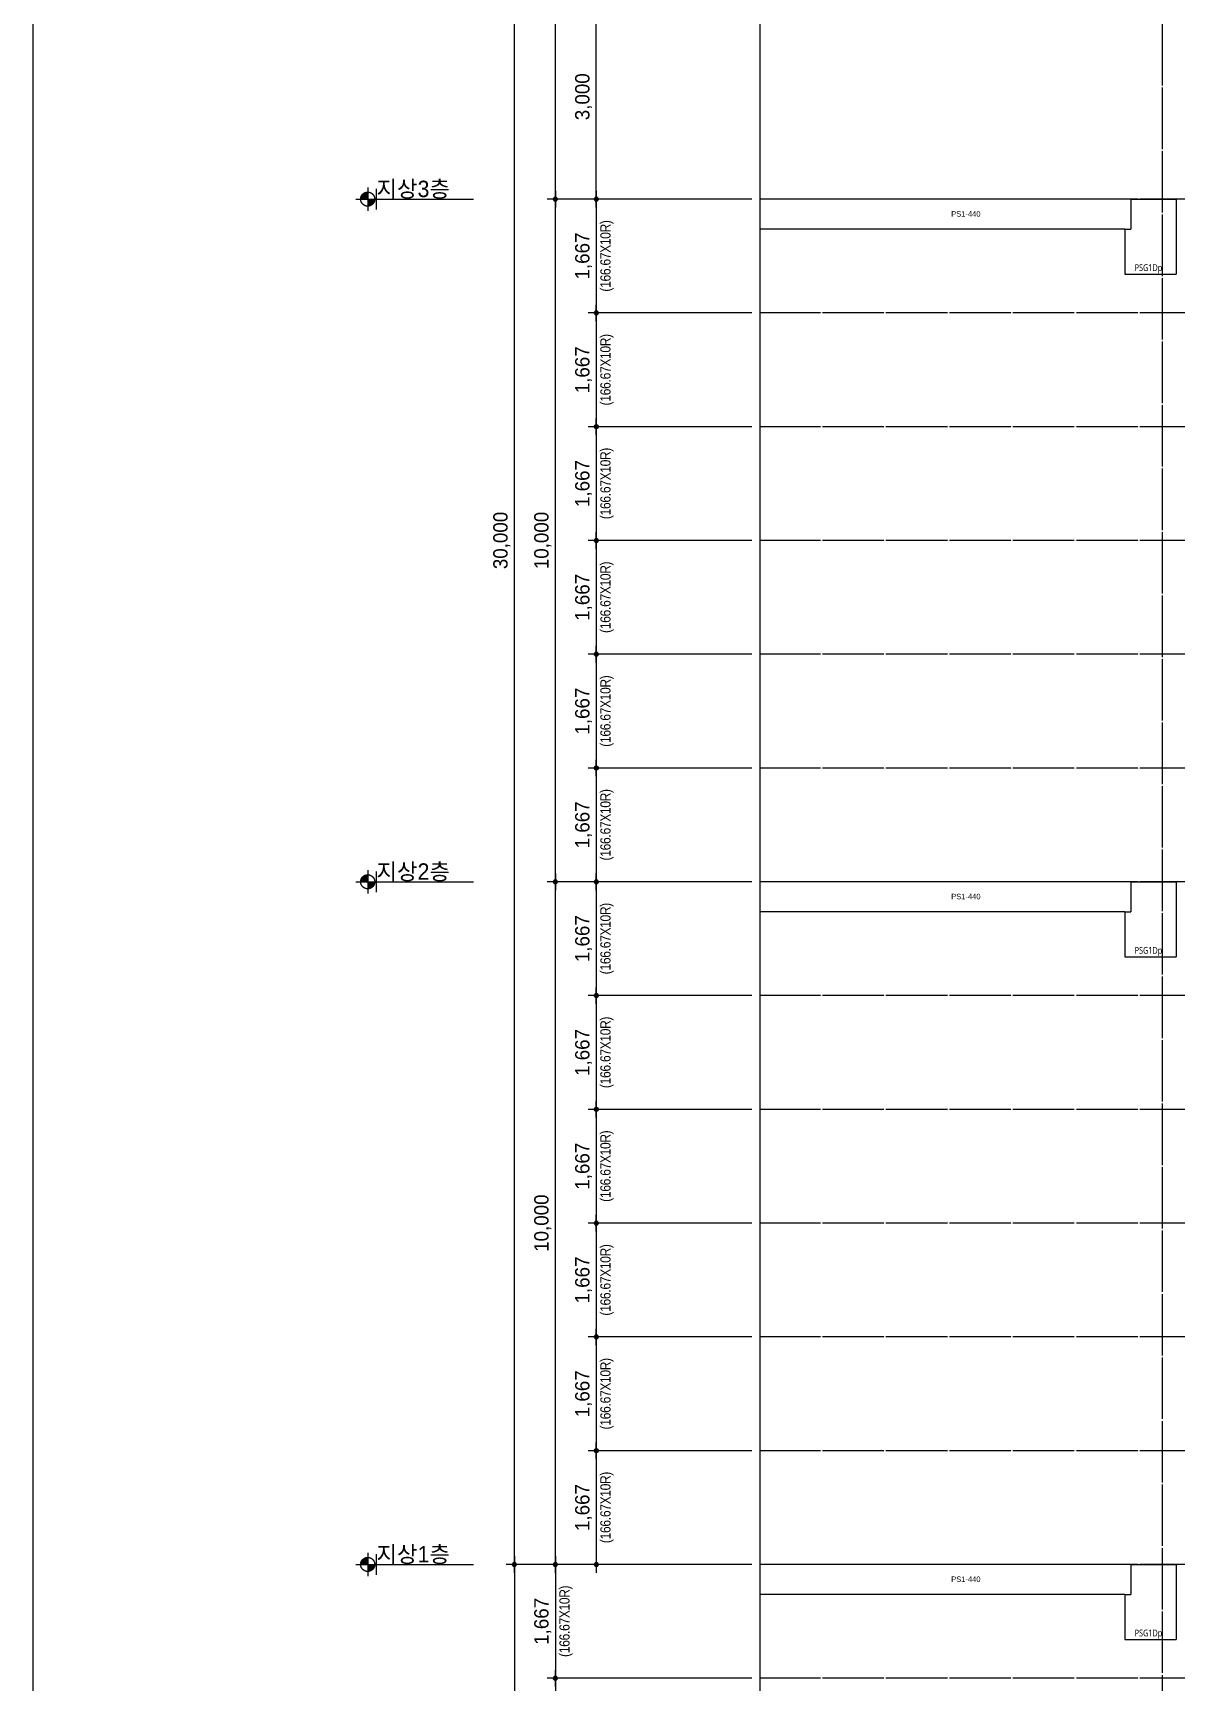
# Model space of a CAD drawing. Header units: millimetres. Extents: x 11948722 to 13111668, y -10771712 to -10232988.
# Drawn here: x 12406366 to 12423116, y -10493440 to -10469270 of the extents above; entities that cross this region are included whole.
import ezdxf
from ezdxf.enums import TextEntityAlignment as Align

# ---------------------------------------------------------------- set-up
doc = ezdxf.new("R2010")
doc.units = ezdxf.units.MM
doc.header["$LTSCALE"] = 150
doc.header["$MEASUREMENT"] = 0
doc.linetypes.add('CEN', pattern=[6.2, 6, -0.1, 0, -0.1])
doc.linetypes.add('Xref-계단단면도$0$CEN', pattern=[62, 60, -1, 0, -1])
doc.layers.get('0').update_dxf_attribs({"linetype": 'CONTINUOUS'})
doc.layers.get('Defpoints').update_dxf_attribs({"color": 117, "linetype": 'CONTINUOUS'})
for name, color, linetype in [('A-중심선', 10, 'CEN'), ('CON-C', 2, 'CONTINUOUS'), ('Xref-계단단면도$0$3 dim0', 7, 'CONTINUOUS'), ('Xref-계단단면도$0$A-TXT-3.0', 3, 'CONTINUOUS'), ('Xref-계단단면도$0$SYM', 7, 'CONTINUOUS'), ('Xref-계단단면도$0$SYM-1', 7, 'CONTINUOUS')]:
    doc.layers.add(name, color=color, linetype=linetype)
doc.styles.get("Standard").update_dxf_attribs({"font": 'NanumGothic.ttf'})
doc.styles.add('Xref-계단단면도$0$나눔고딕 Se', font='')
doc.styles.add('Xref-계단단면도$0$돋움', font='')
doc.styles.get('Xref-계단단면도$0$나눔고딕 Se').set_extended_font_data('Dotum')
doc.styles.get('Xref-계단단면도$0$돋움').set_extended_font_data('Dotum')
doc.dimstyles.new('Xref-계단단면도$0$A1-100', dxfattribs={"dimtxt": 3, "dimasz": 1, "dimexe": 2, "dimexo": 2, "dimgap": 1, "dimtad": 1, "dimdec": 0, "dimzin": 12, "dimdsep": 46, "dimlunit": 6, "dimtxsty": 'Xref-계단단면도$0$나눔고딕 Se', "dimblk1": 'Xref-계단단면도$0$DIMDOT', "dimblk2": 'Xref-계단단면도$0$DIMDOT', "dimsah": 1, "dimcen": -1, "dimdle": 2, "dimclrd": 256, "dimclre": 256, "dimclrt": 3, "dimadec": 0, "dimazin": 0, "dimtfac": 1, "dimtdec": 0, "dimtix": 1, "dimtmove": 2, "dimatfit": 3, "dimldrblk": 'Xref-계단단면도$0$DIMDOT', "dimfxl": 1, "dimtvp": 1, "dimtolj": 1, "dimtzin": 12, "dimlwd": -1, "dimlwe": -1, "dimarcsym": 0})

# ---------------------------------------------------------------- blocks, each defined once
blk = doc.blocks.new('Xref-계단단면도$0$DIMDOT')
at = {"color": 0}
blk.add_line((-2, 0), (2, 0), dxfattribs=at)
for radius in [0.5, 0.25]:
    blk.add_circle((0, 0), radius, dxfattribs=at)
blk = doc.blocks.new('*D585')
at = {"layer": 'Defpoints', "color": 0, "ltscale": 1200}
for p in [(12413421, -10461704), (12417021, -10461704), (12417021, -10491704)]:
    blk.add_point(p, dxfattribs=at)
at = {"layer": 'Xref-계단단면도$0$3 dim0'}
for p, q in [((12416901, -10461704), (12413301, -10461704)), ((12413421, -10491644), (12413421, -10461764)), ((12416901, -10491704), (12413301, -10491704))]:
    blk.add_line(p, q, dxfattribs=at)
at = {"layer": 'Xref-계단단면도$0$3 dim0', "ltscale": 1200, "xscale": 60, "yscale": 60, "zscale": 60}
for p, rotation in [((12413421, -10461704), 90), ((12413421, -10491704), 270)]:
    blk.add_blockref('Xref-계단단면도$0$DIMDOT', p, dxfattribs=dict(at, rotation=rotation))
at = {"layer": 'Xref-계단단면도$0$3 dim0', "color": 3, "ltscale": 1200, "insert": (12413235, -10476704), "char_height": 210, "attachment_point": 5, "rotation": 90, "style": 'Xref-계단단면도$0$나눔고딕 Se'}
blk.add_mtext('\\A1;30,000', dxfattribs=at)
blk = doc.blocks.new('*D586')
at = {"layer": 'Defpoints', "color": 0, "ltscale": 1200}
for p in [(12417021, -10491704), (12413421, -10501704), (12417021, -10501704)]:
    blk.add_point(p, dxfattribs=at)
at = {"layer": 'Xref-계단단면도$0$3 dim0'}
for p, q in [((12416901, -10491704), (12413301, -10491704)), ((12413421, -10491764), (12413421, -10501644)), ((12416901, -10501704), (12413301, -10501704))]:
    blk.add_line(p, q, dxfattribs=at)
at = {"layer": 'Xref-계단단면도$0$3 dim0', "ltscale": 1200, "xscale": 60, "yscale": 60, "zscale": 60}
for p, rotation in [((12413421, -10491704), 90), ((12413421, -10501704), 270)]:
    blk.add_blockref('Xref-계단단면도$0$DIMDOT', p, dxfattribs=dict(at, rotation=rotation))
at = {"layer": 'Xref-계단단면도$0$3 dim0', "color": 3, "ltscale": 1200, "insert": (12413235, -10496704), "char_height": 210, "attachment_point": 5, "rotation": 90, "style": 'Xref-계단단면도$0$나눔고딕 Se'}
blk.add_mtext('\\A1;10,000', dxfattribs=at)
blk = doc.blocks.new('*D587')
at = {"layer": 'Defpoints', "color": 0, "ltscale": 1200}
for p in [(12414021, -10461704), (12417021, -10461704), (12417021, -10471704)]:
    blk.add_point(p, dxfattribs=at)
at = {"layer": 'Xref-계단단면도$0$3 dim0'}
for p, q in [((12416901, -10461704), (12413901, -10461704)), ((12414021, -10471644), (12414021, -10461764)), ((12416901, -10471704), (12413901, -10471704))]:
    blk.add_line(p, q, dxfattribs=at)
at = {"layer": 'Xref-계단단면도$0$3 dim0', "ltscale": 1200, "xscale": 60, "yscale": 60, "zscale": 60}
for p, rotation in [((12414021, -10461704), 90), ((12414021, -10471704), 270)]:
    blk.add_blockref('Xref-계단단면도$0$DIMDOT', p, dxfattribs=dict(at, rotation=rotation))
at = {"layer": 'Xref-계단단면도$0$3 dim0', "color": 3, "ltscale": 1200, "insert": (12413835, -10466704), "char_height": 210, "attachment_point": 5, "rotation": 90, "style": 'Xref-계단단면도$0$나눔고딕 Se'}
blk.add_mtext('\\A1;10,000', dxfattribs=at)
blk = doc.blocks.new('*D620')
at = {"layer": 'Defpoints', "color": 0, "ltscale": 1200}
for p in [(12414021, -10481704), (12417021, -10481704), (12417021, -10491704)]:
    blk.add_point(p, dxfattribs=at)
at = {"layer": 'Xref-계단단면도$0$3 dim0'}
for p, q in [((12416901, -10481704), (12413901, -10481704)), ((12414021, -10491644), (12414021, -10481764)), ((12416901, -10491704), (12413901, -10491704))]:
    blk.add_line(p, q, dxfattribs=at)
at = {"layer": 'Xref-계단단면도$0$3 dim0', "ltscale": 1200, "xscale": 60, "yscale": 60, "zscale": 60}
for p, rotation in [((12414021, -10481704), 90), ((12414021, -10491704), 270)]:
    blk.add_blockref('Xref-계단단면도$0$DIMDOT', p, dxfattribs=dict(at, rotation=rotation))
at = {"layer": 'Xref-계단단면도$0$3 dim0', "color": 3, "ltscale": 1200, "insert": (12413835, -10486704), "char_height": 210, "attachment_point": 5, "rotation": 90, "style": 'Xref-계단단면도$0$나눔고딕 Se'}
blk.add_mtext('\\A1;10,000', dxfattribs=at)
blk = doc.blocks.new('*D623')
at = {"layer": 'Defpoints', "color": 0, "ltscale": 1200}
for p in [(12414021, -10471704), (12417021, -10471704), (12417021, -10481704)]:
    blk.add_point(p, dxfattribs=at)
at = {"layer": 'Xref-계단단면도$0$3 dim0'}
for p, q in [((12416901, -10471704), (12413901, -10471704)), ((12414021, -10481644), (12414021, -10471764)), ((12416901, -10481704), (12413901, -10481704))]:
    blk.add_line(p, q, dxfattribs=at)
at = {"layer": 'Xref-계단단면도$0$3 dim0', "ltscale": 1200, "xscale": 60, "yscale": 60, "zscale": 60}
for p, rotation in [((12414021, -10471704), 90), ((12414021, -10481704), 270)]:
    blk.add_blockref('Xref-계단단면도$0$DIMDOT', p, dxfattribs=dict(at, rotation=rotation))
at = {"layer": 'Xref-계단단면도$0$3 dim0', "color": 3, "ltscale": 1200, "insert": (12413835, -10476704), "char_height": 210, "attachment_point": 5, "rotation": 90, "style": 'Xref-계단단면도$0$나눔고딕 Se'}
blk.add_mtext('\\A1;10,000', dxfattribs=at)
blk = doc.blocks.new('*D588')
at = {"layer": 'Defpoints', "color": 0, "ltscale": 1200}
for p in [(12414621, -10468704), (12417021, -10468704), (12417021, -10471704)]:
    blk.add_point(p, dxfattribs=at)
at = {"layer": 'Xref-계단단면도$0$3 dim0'}
for p, q in [((12416901, -10468704), (12414501, -10468704)), ((12414621, -10471644), (12414621, -10468764)), ((12416901, -10471704), (12414501, -10471704))]:
    blk.add_line(p, q, dxfattribs=at)
at = {"layer": 'Xref-계단단면도$0$3 dim0', "ltscale": 1200, "xscale": 60, "yscale": 60, "zscale": 60}
for p, rotation in [((12414621, -10468704), 90), ((12414621, -10471704), 270)]:
    blk.add_blockref('Xref-계단단면도$0$DIMDOT', p, dxfattribs=dict(at, rotation=rotation))
at = {"layer": 'Xref-계단단면도$0$3 dim0', "color": 3, "ltscale": 1200, "insert": (12414435, -10470204), "char_height": 210, "attachment_point": 5, "rotation": 90, "style": 'Xref-계단단면도$0$나눔고딕 Se'}
blk.add_mtext('\\A1;3,000', dxfattribs=at)
blk = doc.blocks.new('*D589')
at = {"layer": 'Defpoints', "color": 0, "ltscale": 1200}
for p in [(12417021, -10485037), (12414621, -10486704), (12417021, -10486704)]:
    blk.add_point(p, dxfattribs=at)
at = {"layer": 'Xref-계단단면도$0$3 dim0'}
for p, q in [((12416901, -10485037), (12414501, -10485037)), ((12414621, -10485097), (12414621, -10486644)), ((12416901, -10486704), (12414501, -10486704))]:
    blk.add_line(p, q, dxfattribs=at)
at = {"layer": 'Xref-계단단면도$0$3 dim0', "ltscale": 1200, "xscale": 60, "yscale": 60, "zscale": 60}
for p, rotation in [((12414621, -10485037), 90), ((12414621, -10486704), 270)]:
    blk.add_blockref('Xref-계단단면도$0$DIMDOT', p, dxfattribs=dict(at, rotation=rotation))
at = {"layer": 'Xref-계단단면도$0$3 dim0', "color": 3, "ltscale": 1200, "char_height": 210, "attachment_point": 5, "rotation": 90, "style": 'Xref-계단단면도$0$나눔고딕 Se'}
for s, insert in [('\\H0.714286x;\\W0.9;\\T0.95;(166.67X10R)', (12414777, -10485870)), ('\\A1;1,667', (12414435, -10485870))]:
    blk.add_mtext(s, dxfattribs=dict(at, insert=insert))
blk = doc.blocks.new('*D590')
at = {"layer": 'Defpoints', "color": 0, "ltscale": 1200}
for p in [(12417021, -10490037), (12414621, -10491704), (12417021, -10491704)]:
    blk.add_point(p, dxfattribs=at)
at = {"layer": 'Xref-계단단면도$0$3 dim0'}
for p, q in [((12416901, -10490037), (12414501, -10490037)), ((12414621, -10490097), (12414621, -10491644)), ((12416901, -10491704), (12414501, -10491704))]:
    blk.add_line(p, q, dxfattribs=at)
at = {"layer": 'Xref-계단단면도$0$3 dim0', "ltscale": 1200, "xscale": 60, "yscale": 60, "zscale": 60}
for p, rotation in [((12414621, -10490037), 90), ((12414621, -10491704), 270)]:
    blk.add_blockref('Xref-계단단면도$0$DIMDOT', p, dxfattribs=dict(at, rotation=rotation))
at = {"layer": 'Xref-계단단면도$0$3 dim0', "color": 3, "ltscale": 1200, "char_height": 210, "attachment_point": 5, "rotation": 90, "style": 'Xref-계단단면도$0$나눔고딕 Se'}
for s, insert in [('\\H0.714286x;\\W0.9;\\T0.95;(166.67X10R)', (12414777, -10490870)), ('\\A1;1,667', (12414435, -10490870))]:
    blk.add_mtext(s, dxfattribs=dict(at, insert=insert))
blk = doc.blocks.new('*D591')
at = {"layer": 'Defpoints', "color": 0, "ltscale": 1200}
for p in [(12417021, -10488370), (12414621, -10490037), (12417021, -10490037)]:
    blk.add_point(p, dxfattribs=at)
at = {"layer": 'Xref-계단단면도$0$3 dim0'}
for p, q in [((12416901, -10488370), (12414501, -10488370)), ((12414621, -10488430), (12414621, -10489977)), ((12416901, -10490037), (12414501, -10490037))]:
    blk.add_line(p, q, dxfattribs=at)
at = {"layer": 'Xref-계단단면도$0$3 dim0', "ltscale": 1200, "xscale": 60, "yscale": 60, "zscale": 60}
for p, rotation in [((12414621, -10488370), 90), ((12414621, -10490037), 270)]:
    blk.add_blockref('Xref-계단단면도$0$DIMDOT', p, dxfattribs=dict(at, rotation=rotation))
at = {"layer": 'Xref-계단단면도$0$3 dim0', "color": 3, "ltscale": 1200, "char_height": 210, "attachment_point": 5, "rotation": 90, "style": 'Xref-계단단면도$0$나눔고딕 Se'}
for s, insert in [('\\H0.714286x;\\W0.9;\\T0.95;(166.67X10R)', (12414777, -10489204)), ('\\A1;1,667', (12414435, -10489204))]:
    blk.add_mtext(s, dxfattribs=dict(at, insert=insert))
blk = doc.blocks.new('*D592')
at = {"layer": 'Defpoints', "color": 0, "ltscale": 1200}
for p in [(12417021, -10486704), (12414621, -10488370), (12417021, -10488370)]:
    blk.add_point(p, dxfattribs=at)
at = {"layer": 'Xref-계단단면도$0$3 dim0'}
for p, q in [((12416901, -10486704), (12414501, -10486704)), ((12414621, -10486764), (12414621, -10488310)), ((12416901, -10488370), (12414501, -10488370))]:
    blk.add_line(p, q, dxfattribs=at)
at = {"layer": 'Xref-계단단면도$0$3 dim0', "ltscale": 1200, "xscale": 60, "yscale": 60, "zscale": 60}
for p, rotation in [((12414621, -10486704), 90), ((12414621, -10488370), 270)]:
    blk.add_blockref('Xref-계단단면도$0$DIMDOT', p, dxfattribs=dict(at, rotation=rotation))
at = {"layer": 'Xref-계단단면도$0$3 dim0', "color": 3, "ltscale": 1200, "char_height": 210, "attachment_point": 5, "rotation": 90, "style": 'Xref-계단단면도$0$나눔고딕 Se'}
for s, insert in [('\\H0.714286x;\\W0.9;\\T0.95;(166.67X10R)', (12414777, -10487537)), ('\\A1;1,667', (12414435, -10487537))]:
    blk.add_mtext(s, dxfattribs=dict(at, insert=insert))
blk = doc.blocks.new('*D593')
at = {"layer": 'Defpoints', "color": 0, "ltscale": 1200}
for p in [(12417021, -10483370), (12414621, -10485037), (12417021, -10485037)]:
    blk.add_point(p, dxfattribs=at)
at = {"layer": 'Xref-계단단면도$0$3 dim0'}
for p, q in [((12416901, -10483370), (12414501, -10483370)), ((12414621, -10483430), (12414621, -10484977)), ((12416901, -10485037), (12414501, -10485037))]:
    blk.add_line(p, q, dxfattribs=at)
at = {"layer": 'Xref-계단단면도$0$3 dim0', "ltscale": 1200, "xscale": 60, "yscale": 60, "zscale": 60}
for p, rotation in [((12414621, -10483370), 90), ((12414621, -10485037), 270)]:
    blk.add_blockref('Xref-계단단면도$0$DIMDOT', p, dxfattribs=dict(at, rotation=rotation))
at = {"layer": 'Xref-계단단면도$0$3 dim0', "color": 3, "ltscale": 1200, "char_height": 210, "attachment_point": 5, "rotation": 90, "style": 'Xref-계단단면도$0$나눔고딕 Se'}
for s, insert in [('\\H0.714286x;\\W0.9;\\T0.95;(166.67X10R)', (12414777, -10484204)), ('\\A1;1,667', (12414435, -10484204))]:
    blk.add_mtext(s, dxfattribs=dict(at, insert=insert))
blk = doc.blocks.new('*D594')
at = {"layer": 'Defpoints', "color": 0, "ltscale": 1200}
for p in [(12417021, -10480037), (12414621, -10481704), (12417021, -10481704)]:
    blk.add_point(p, dxfattribs=at)
at = {"layer": 'Xref-계단단면도$0$3 dim0'}
for p, q in [((12416901, -10480037), (12414501, -10480037)), ((12414621, -10480097), (12414621, -10481644)), ((12416901, -10481704), (12414501, -10481704))]:
    blk.add_line(p, q, dxfattribs=at)
at = {"layer": 'Xref-계단단면도$0$3 dim0', "ltscale": 1200, "xscale": 60, "yscale": 60, "zscale": 60}
for p, rotation in [((12414621, -10480037), 90), ((12414621, -10481704), 270)]:
    blk.add_blockref('Xref-계단단면도$0$DIMDOT', p, dxfattribs=dict(at, rotation=rotation))
at = {"layer": 'Xref-계단단면도$0$3 dim0', "color": 3, "ltscale": 1200, "char_height": 210, "attachment_point": 5, "rotation": 90, "style": 'Xref-계단단면도$0$나눔고딕 Se'}
for s, insert in [('\\H0.714286x;\\W0.9;\\T0.95;(166.67X10R)', (12414777, -10480870)), ('\\A1;1,667', (12414435, -10480870))]:
    blk.add_mtext(s, dxfattribs=dict(at, insert=insert))
blk = doc.blocks.new('*D595')
at = {"layer": 'Defpoints', "color": 0, "ltscale": 1200}
for p in [(12417021, -10481704), (12414621, -10483370), (12417021, -10483370)]:
    blk.add_point(p, dxfattribs=at)
at = {"layer": 'Xref-계단단면도$0$3 dim0'}
for p, q in [((12416901, -10481704), (12414501, -10481704)), ((12414621, -10481764), (12414621, -10483310)), ((12416901, -10483370), (12414501, -10483370))]:
    blk.add_line(p, q, dxfattribs=at)
at = {"layer": 'Xref-계단단면도$0$3 dim0', "ltscale": 1200, "xscale": 60, "yscale": 60, "zscale": 60}
for p, rotation in [((12414621, -10481704), 90), ((12414621, -10483370), 270)]:
    blk.add_blockref('Xref-계단단면도$0$DIMDOT', p, dxfattribs=dict(at, rotation=rotation))
at = {"layer": 'Xref-계단단면도$0$3 dim0', "color": 3, "ltscale": 1200, "char_height": 210, "attachment_point": 5, "rotation": 90, "style": 'Xref-계단단면도$0$나눔고딕 Se'}
for s, insert in [('\\H0.714286x;\\W0.9;\\T0.95;(166.67X10R)', (12414777, -10482537)), ('\\A1;1,667', (12414435, -10482537))]:
    blk.add_mtext(s, dxfattribs=dict(at, insert=insert))
blk = doc.blocks.new('*D596')
at = {"layer": 'Defpoints', "color": 0, "ltscale": 1200}
for p in [(12417021, -10478370), (12414621, -10480037), (12417021, -10480037)]:
    blk.add_point(p, dxfattribs=at)
at = {"layer": 'Xref-계단단면도$0$3 dim0'}
for p, q in [((12416901, -10478370), (12414501, -10478370)), ((12414621, -10478430), (12414621, -10479977)), ((12416901, -10480037), (12414501, -10480037))]:
    blk.add_line(p, q, dxfattribs=at)
at = {"layer": 'Xref-계단단면도$0$3 dim0', "ltscale": 1200, "xscale": 60, "yscale": 60, "zscale": 60}
for p, rotation in [((12414621, -10478370), 90), ((12414621, -10480037), 270)]:
    blk.add_blockref('Xref-계단단면도$0$DIMDOT', p, dxfattribs=dict(at, rotation=rotation))
at = {"layer": 'Xref-계단단면도$0$3 dim0', "color": 3, "ltscale": 1200, "char_height": 210, "attachment_point": 5, "rotation": 90, "style": 'Xref-계단단면도$0$나눔고딕 Se'}
for s, insert in [('\\A1;1,667', (12414435, -10479204)), ('\\H0.714286x;\\W0.9;\\T0.95;(166.67X10R)', (12414777, -10479204))]:
    blk.add_mtext(s, dxfattribs=dict(at, insert=insert))
blk = doc.blocks.new('*D597')
at = {"layer": 'Defpoints', "color": 0, "ltscale": 1200}
for p in [(12417021, -10476704), (12414621, -10478370), (12417021, -10478370)]:
    blk.add_point(p, dxfattribs=at)
at = {"layer": 'Xref-계단단면도$0$3 dim0'}
for p, q in [((12416901, -10476704), (12414501, -10476704)), ((12414621, -10476764), (12414621, -10478310)), ((12416901, -10478370), (12414501, -10478370))]:
    blk.add_line(p, q, dxfattribs=at)
at = {"layer": 'Xref-계단단면도$0$3 dim0', "ltscale": 1200, "xscale": 60, "yscale": 60, "zscale": 60}
for p, rotation in [((12414621, -10476704), 90), ((12414621, -10478370), 270)]:
    blk.add_blockref('Xref-계단단면도$0$DIMDOT', p, dxfattribs=dict(at, rotation=rotation))
at = {"layer": 'Xref-계단단면도$0$3 dim0', "color": 3, "ltscale": 1200, "char_height": 210, "attachment_point": 5, "rotation": 90, "style": 'Xref-계단단면도$0$나눔고딕 Se'}
for s, insert in [('\\A1;1,667', (12414435, -10477537)), ('\\H0.714286x;\\W0.9;\\T0.95;(166.67X10R)', (12414777, -10477537))]:
    blk.add_mtext(s, dxfattribs=dict(at, insert=insert))
blk = doc.blocks.new('*D598')
at = {"layer": 'Defpoints', "color": 0, "ltscale": 1200}
for p in [(12417021, -10475037), (12414621, -10476704), (12417021, -10476704)]:
    blk.add_point(p, dxfattribs=at)
at = {"layer": 'Xref-계단단면도$0$3 dim0'}
for p, q in [((12416901, -10475037), (12414501, -10475037)), ((12414621, -10475097), (12414621, -10476644)), ((12416901, -10476704), (12414501, -10476704))]:
    blk.add_line(p, q, dxfattribs=at)
at = {"layer": 'Xref-계단단면도$0$3 dim0', "ltscale": 1200, "xscale": 60, "yscale": 60, "zscale": 60}
for p, rotation in [((12414621, -10475037), 90), ((12414621, -10476704), 270)]:
    blk.add_blockref('Xref-계단단면도$0$DIMDOT', p, dxfattribs=dict(at, rotation=rotation))
at = {"layer": 'Xref-계단단면도$0$3 dim0', "color": 3, "ltscale": 1200, "char_height": 210, "attachment_point": 5, "rotation": 90, "style": 'Xref-계단단면도$0$나눔고딕 Se'}
for s, insert in [('\\H0.714286x;\\W0.9;\\T0.95;(166.67X10R)', (12414777, -10475870)), ('\\A1;1,667', (12414435, -10475870))]:
    blk.add_mtext(s, dxfattribs=dict(at, insert=insert))
blk = doc.blocks.new('*D599')
at = {"layer": 'Defpoints', "color": 0, "ltscale": 1200}
for p in [(12417021, -10473370), (12414621, -10475037), (12417021, -10475037)]:
    blk.add_point(p, dxfattribs=at)
at = {"layer": 'Xref-계단단면도$0$3 dim0'}
for p, q in [((12416901, -10473370), (12414501, -10473370)), ((12414621, -10473430), (12414621, -10474977)), ((12416901, -10475037), (12414501, -10475037))]:
    blk.add_line(p, q, dxfattribs=at)
at = {"layer": 'Xref-계단단면도$0$3 dim0', "ltscale": 1200, "xscale": 60, "yscale": 60, "zscale": 60}
for p, rotation in [((12414621, -10473370), 90), ((12414621, -10475037), 270)]:
    blk.add_blockref('Xref-계단단면도$0$DIMDOT', p, dxfattribs=dict(at, rotation=rotation))
at = {"layer": 'Xref-계단단면도$0$3 dim0', "color": 3, "ltscale": 1200, "char_height": 210, "attachment_point": 5, "rotation": 90, "style": 'Xref-계단단면도$0$나눔고딕 Se'}
for s, insert in [('\\H0.714286x;\\W0.9;\\T0.95;(166.67X10R)', (12414777, -10474204)), ('\\A1;1,667', (12414435, -10474204))]:
    blk.add_mtext(s, dxfattribs=dict(at, insert=insert))
blk = doc.blocks.new('*D600')
at = {"layer": 'Defpoints', "color": 0, "ltscale": 1200}
for p in [(12417021, -10471704), (12414621, -10473370), (12417021, -10473370)]:
    blk.add_point(p, dxfattribs=at)
at = {"layer": 'Xref-계단단면도$0$3 dim0'}
for p, q in [((12416901, -10471704), (12414501, -10471704)), ((12414621, -10471764), (12414621, -10473310)), ((12416901, -10473370), (12414501, -10473370))]:
    blk.add_line(p, q, dxfattribs=at)
at = {"layer": 'Xref-계단단면도$0$3 dim0', "ltscale": 1200, "xscale": 60, "yscale": 60, "zscale": 60}
for p, rotation in [((12414621, -10471704), 90), ((12414621, -10473370), 270)]:
    blk.add_blockref('Xref-계단단면도$0$DIMDOT', p, dxfattribs=dict(at, rotation=rotation))
at = {"layer": 'Xref-계단단면도$0$3 dim0', "color": 3, "ltscale": 1200, "char_height": 210, "attachment_point": 5, "rotation": 90, "style": 'Xref-계단단면도$0$나눔고딕 Se'}
for s, insert in [('\\H0.714286x;\\W0.9;\\T0.95;(166.67X10R)', (12414777, -10472537)), ('\\A1;1,667', (12414435, -10472537))]:
    blk.add_mtext(s, dxfattribs=dict(at, insert=insert))
blk = doc.blocks.new('*D903')
at = {"layer": 'Defpoints', "color": 0, "ltscale": 1200}
for p in [(12417021, -10491704), (12414021, -10493370), (12417021, -10493370)]:
    blk.add_point(p, dxfattribs=at)
at = {"layer": 'Xref-계단단면도$0$3 dim0'}
for p, q in [((12416901, -10491704), (12413901, -10491704)), ((12414021, -10491764), (12414021, -10493310)), ((12416901, -10493370), (12413901, -10493370))]:
    blk.add_line(p, q, dxfattribs=at)
at = {"layer": 'Xref-계단단면도$0$3 dim0', "ltscale": 1200, "xscale": 60, "yscale": 60, "zscale": 60}
for p, rotation in [((12414021, -10491704), 90), ((12414021, -10493370), 270)]:
    blk.add_blockref('Xref-계단단면도$0$DIMDOT', p, dxfattribs=dict(at, rotation=rotation))
at = {"layer": 'Xref-계단단면도$0$3 dim0', "color": 3, "ltscale": 1200, "char_height": 210, "attachment_point": 5, "rotation": 90, "style": 'Xref-계단단면도$0$나눔고딕 Se'}
for s, insert in [('\\A1;1,667', (12413835, -10492537)), ('\\H0.714286x;\\W0.9;\\T0.95;(166.67X10R)', (12414177, -10492537))]:
    blk.add_mtext(s, dxfattribs=dict(at, insert=insert))
blk = doc.blocks.new('*D904')
at = {"layer": 'Defpoints', "color": 0, "ltscale": 1200}
for p in [(12417021, -10493370), (12414021, -10495037), (12417021, -10495037)]:
    blk.add_point(p, dxfattribs=at)
at = {"layer": 'Xref-계단단면도$0$3 dim0'}
for p, q in [((12416901, -10493370), (12413901, -10493370)), ((12414021, -10493430), (12414021, -10494977)), ((12416901, -10495037), (12413901, -10495037))]:
    blk.add_line(p, q, dxfattribs=at)
at = {"layer": 'Xref-계단단면도$0$3 dim0', "ltscale": 1200, "xscale": 60, "yscale": 60, "zscale": 60}
for p, rotation in [((12414021, -10493370), 90), ((12414021, -10495037), 270)]:
    blk.add_blockref('Xref-계단단면도$0$DIMDOT', p, dxfattribs=dict(at, rotation=rotation))
at = {"layer": 'Xref-계단단면도$0$3 dim0', "color": 3, "ltscale": 1200, "char_height": 210, "attachment_point": 5, "rotation": 90, "style": 'Xref-계단단면도$0$나눔고딕 Se'}
for s, insert in [('\\A1;1,667', (12413835, -10494204)), ('\\H0.714286x;\\W0.9;\\T0.95;(166.67X10R)', (12414177, -10494204))]:
    blk.add_mtext(s, dxfattribs=dict(at, insert=insert))
blk = doc.blocks.new('PSG1Dp')
at = {"layer": 'CON-C', "ltscale": 1200}
for p, q in [((-285, 1100), (-285, 660)), ((-285, 1100), (375, 1100)), ((375, 1100), (375, 0)), ((-375, 660), (-375, 0)), ((-375, 660), (-285, 660)), ((-375, 0), (375, 0))]:
    blk.add_line(p, q, dxfattribs=at)
at = {"layer": 'Defpoints', "color": 1, "width": 0.8}
blk.add_text('PSG1Dp', height=99.8, dxfattribs=at).set_placement((-231, 96), align=Align.MIDDLE_LEFT)

msp = doc.modelspace()

# ---------------------------------------------------------------- hatches: boundary and pattern name
at = {"layer": 'Xref-계단단면도$0$SYM', "linetype": 'Xref-계단단면도$0$CEN'}
h = msp.add_hatch(color=7, dxfattribs=at)
h.paths.add_polyline_path([(12411373.9, -10471703.5), (12411270.7, -10471703.5), (12411270.7, -10471806.7, 0.4142136)])
h.paths.add_polyline_path([(12411270.7, -10471600.3, 0.4142136), (12411167.5, -10471703.5), (12411270.7, -10471703.5)])
h = msp.add_hatch(color=7, dxfattribs=at)
h.paths.add_polyline_path([(12411373.9, -10481703.5), (12411270.7, -10481703.5), (12411270.7, -10481806.7, 0.4142136)])
h.paths.add_polyline_path([(12411270.7, -10481600.3, 0.4142136), (12411167.5, -10481703.5), (12411270.7, -10481703.5)])
h = msp.add_hatch(color=7, dxfattribs=at)
h.paths.add_polyline_path([(12411373.9, -10491703.5), (12411270.7, -10491703.5), (12411270.7, -10491806.7, 0.4142136)])
h.paths.add_polyline_path([(12411270.7, -10491600.3, 0.4142136), (12411167.5, -10491703.5), (12411270.7, -10491703.5)])

# ---------------------------------------------------------------- linework, layer by layer
at = {"layer": 'A-중심선'}
for p, q in [((12422915.8, -10505384.5), (12422915.8, -10458703.5)), ((12434646.5, -10471703.5), (12417020.5, -10471703.5)), ((12434646.5, -10473370.2), (12417020.5, -10473370.2)), ((12434646.5, -10475036.9), (12417020.5, -10475036.9)), ((12434646.5, -10476703.5), (12417020.5, -10476703.5)), ((12434646.5, -10478370.2), (12417020.5, -10478370.2)), ((12434646.5, -10480036.9), (12417020.5, -10480036.9)), ((12434646.5, -10481703.5), (12417020.5, -10481703.5)), ((12434646.5, -10483370.2), (12417020.5, -10483370.2)), ((12434646.5, -10485036.9), (12417020.5, -10485036.9)), ((12434646.5, -10486703.5), (12417020.5, -10486703.5)), ((12434646.5, -10488370.2), (12417020.5, -10488370.2)), ((12434646.5, -10490036.9), (12417020.5, -10490036.9)), ((12434646.5, -10491703.5), (12417020.5, -10491703.5)), ((12434646.5, -10493370.2), (12417020.5, -10493370.2))]:
    msp.add_line(p, q, dxfattribs=at)
at = {"layer": 'CON-C', "ltscale": 1200}
for points in [[(12422455.8, -10471703.5), (12417020.5, -10471703.5)], [(12422365.8, -10472143.5), (12417020.5, -10472143.5)], [(12422455.8, -10481703.5), (12417020.5, -10481703.5)], [(12422365.8, -10482143.5), (12417020.5, -10482143.5)], [(12422455.8, -10491703.5), (12417020.5, -10491703.5)], [(12422365.8, -10492143.5), (12417020.5, -10492143.5)]]:
    msp.add_lwpolyline(points, dxfattribs=at)
at = {"layer": 'Defpoints'}
for p, q in [((12411398.6, -10471853.5), (12411398.6, -10471553.5)), ((12411398.6, -10471853.5), (12411398.6, -10471553.5)), ((12411398.6, -10481853.5), (12411398.6, -10481553.5)), ((12411398.6, -10481853.5), (12411398.6, -10481553.5)), ((12411398.6, -10481853.5), (12411398.6, -10481553.5)), ((12411398.6, -10491853.5), (12411398.6, -10491553.5)), ((12411398.6, -10491853.5), (12411398.6, -10491553.5)), ((12411398.6, -10491853.5), (12411398.6, -10491553.5))]:
    msp.add_line(p, q, dxfattribs=at)
at = {"layer": 'Defpoints', "ltscale": 1200}
for points in [[(12406365.7, -10508461.3), (12447315.7, -10508461.3), (12447315.7, -10453936.3), (12406365.7, -10453936.3)], [(12417020.5, -10458703.5), (12434646.5, -10458703.5), (12434646.5, -10505873.3), (12417020.5, -10505873.3)]]:
    msp.add_lwpolyline(points, close=True, dxfattribs=at)
at = {"layer": 'Xref-계단단면도$0$SYM', "color": 7, "linetype": 'Xref-계단단면도$0$CEN'}
for p, q in [((12411270.7, -10471531.5), (12411270.7, -10471875.6)), ((12411098.6, -10471703.5), (12411442.7, -10471703.5)), ((12411270.7, -10481531.5), (12411270.7, -10481875.6)), ((12411098.6, -10481703.5), (12411442.7, -10481703.5)), ((12411098.6, -10491703.5), (12411442.7, -10491703.5)), ((12411270.7, -10491531.5), (12411270.7, -10491875.6))]:
    msp.add_line(p, q, dxfattribs=at)
for centre in [(12411270.7, -10471703.5), (12411270.7, -10481703.5), (12411270.7, -10491703.5)]:
    msp.add_circle(centre, 103.2, dxfattribs=at)
at = {"layer": 'Xref-계단단면도$0$SYM-1', "color": 7}
for p, q in [((12411098.6, -10471703.5), (12412820.5, -10471703.5)), ((12411098.6, -10481703.5), (12412820.5, -10481703.5)), ((12411098.6, -10491703.5), (12412820.5, -10491703.5))]:
    msp.add_line(p, q, dxfattribs=at)

# ---------------------------------------------------------------- block references
at = {"layer": 'CON-C', "ltscale": 1200}
for p in [(12422740.8, -10472803.5), (12422740.8, -10482803.5), (12422740.8, -10492803.5)]:
    msp.add_blockref('PSG1Dp', p, dxfattribs=at)

# ---------------------------------------------------------------- texts
at = {"layer": 'Defpoints', "style": 'Xref-계단단면도$0$돋움'}
for p in [(12419821.1, -10471960), (12419821.1, -10481960), (12419821.1, -10491960)]:
    msp.add_text('PS1-440', height=80, dxfattribs=at).set_placement(p)
at = {"layer": 'Xref-계단단면도$0$A-TXT-3.0', "style": 'Xref-계단단면도$0$돋움'}
for s, p in [('지상3층', (12411398.6, -10471553.5)), ('지상2층', (12411398.6, -10481553.5)), ('지상1층', (12411398.6, -10491553.5))]:
    msp.add_text(s, height=240, dxfattribs=at).set_placement(p, align=Align.MIDDLE_LEFT)

# ---------------------------------------------------------------- dimensions: what is measured, and where the dimension line sits
at = {"layer": 'Xref-계단단면도$0$3 dim0'}
for base, p1, p2, angle, picture, middle in [((12413420.5, -10461703.5), (12417020.5, -10491703.5), (12417020.5, -10461703.5), 90, '*D585', (12413235.1, -10476703.5)), ((12414020.5, -10461703.5), (12417020.5, -10471703.5), (12417020.5, -10461703.5), 270, '*D587', (12413835.1, -10466703.5)), ((12414620.5, -10468703.5), (12417020.5, -10471703.5), (12417020.5, -10468703.5), 270, '*D588', (12414435.1, -10470203.5)), ((12414020.5, -10471703.5), (12417020.5, -10481703.5), (12417020.5, -10471703.5), 270, '*D623', (12413835.1, -10476703.5)), ((12414020.5, -10481703.5), (12417020.5, -10491703.5), (12417020.5, -10481703.5), 270, '*D620', (12413835.1, -10486703.5)), ((12413420.5, -10501703.5), (12417020.5, -10491703.5), (12417020.5, -10501703.5), 270, '*D586', (12413235.1, -10496703.5))]:
    dim = msp.add_linear_dim(base=base, p1=p1, p2=p2, angle=angle, dimstyle='Xref-계단단면도$0$A1-100', override={"dimscale": 60, "dimtxt": 3.5}, dxfattribs=at)
    dim.commit()
    dim.dimension.update_dxf_attribs({"geometry": picture, "text_midpoint": middle})
for base, p1, p2, picture, middle in [((12414620.5, -10473370.2), (12417020.5, -10471703.5), (12417020.5, -10473370.2), '*D600', (12414620.5, -10472536.9)), ((12414620.5, -10475036.9), (12417020.5, -10473370.2), (12417020.5, -10475036.9), '*D599', (12414620.5, -10474203.5)), ((12414620.5, -10476703.5), (12417020.5, -10475036.9), (12417020.5, -10476703.5), '*D598', (12414620.5, -10475870.2)), ((12414620.5, -10478370.2), (12417020.5, -10476703.5), (12417020.5, -10478370.2), '*D597', (12414620.5, -10477536.9)), ((12414620.5, -10480036.9), (12417020.5, -10478370.2), (12417020.5, -10480036.9), '*D596', (12414620.5, -10479203.5)), ((12414620.5, -10481703.5), (12417020.5, -10480036.9), (12417020.5, -10481703.5), '*D594', (12414620.5, -10480870.2)), ((12414620.5, -10483370.2), (12417020.5, -10481703.5), (12417020.5, -10483370.2), '*D595', (12414620.5, -10482536.9)), ((12414620.5, -10485036.9), (12417020.5, -10483370.2), (12417020.5, -10485036.9), '*D593', (12414620.5, -10484203.5)), ((12414620.5, -10486703.5), (12417020.5, -10485036.9), (12417020.5, -10486703.5), '*D589', (12414620.5, -10485870.2)), ((12414620.5, -10488370.2), (12417020.5, -10486703.5), (12417020.5, -10488370.2), '*D592', (12414620.5, -10487536.9)), ((12414620.5, -10490036.9), (12417020.5, -10488370.2), (12417020.5, -10490036.9), '*D591', (12414620.5, -10489203.5)), ((12414620.5, -10491703.5), (12417020.5, -10490036.9), (12417020.5, -10491703.5), '*D590', (12414620.5, -10490870.2)), ((12414020.5, -10493370.2), (12417020.5, -10491703.5), (12417020.5, -10493370.2), '*D903', (12414020.5, -10492536.9)), ((12414020.5, -10495036.9), (12417020.5, -10493370.2), (12417020.5, -10495036.9), '*D904', (12414020.5, -10494203.5))]:
    dim = msp.add_linear_dim(base=base, p1=p1, p2=p2, angle=270, text='<>\\X\\H0.714286x;\\W0.9;\\T0.95;(166.67X10R)', dimstyle='Xref-계단단면도$0$A1-100', override={"dimscale": 60, "dimtxt": 3.5, "dimtxsty": 'Xref-계단단면도$0$나눔고딕 Se', "dimblk1": 'Xref-계단단면도$0$DIMDOT', "dimblk2": 'Xref-계단단면도$0$DIMDOT'}, dxfattribs=at)
    dim.commit()
    dim.dimension.update_dxf_attribs({"geometry": picture, "text_midpoint": middle})

doc.saveas('drawing.dxf')
